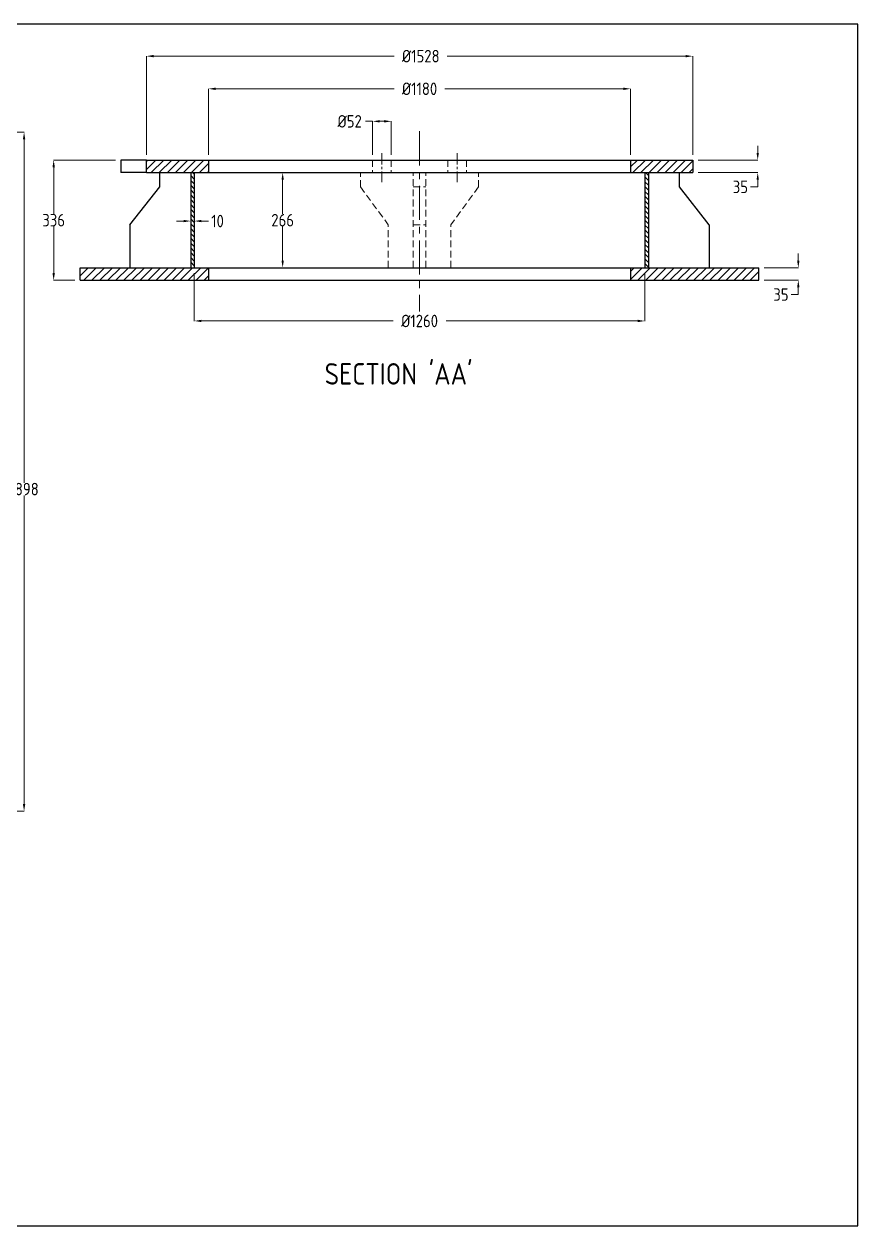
# Model space of a CAD drawing. Header units: millimetres. Extents: x 13251 to 35757, y 11509 to 19980.
# Drawn here: x 15671 to 18003, y 13126 to 16486 of the extents above; entities that cross this region are included whole.
import ezdxf

# ---------------------------------------------------------------- set-up
doc = ezdxf.new("R2010")
doc.units = ezdxf.units.MM
doc.linetypes.add('CENTER', pattern=[50.8, 31.75, -6.35, 6.35, -6.35])
doc.linetypes.add('HIDDEN', pattern=[9.525, 6.35, -3.175])
doc.styles.get("Standard").update_dxf_attribs({"font": 'dim.shx'})
doc.dimstyles.get("Standard").update_dxf_attribs({"dimtxt": 35, "dimasz": 20, "dimexe": 0.18, "dimexo": 15, "dimgap": 0.09, "dimtad": 0, "dimtih": 1, "dimtoh": 1, "dimdec": 0, "dimzin": 0, "dimdsep": 46, "dimtxsty": 'Standard', "dimcen": 0.09, "dimadec": 0, "dimazin": 0, "dimtfac": 1, "dimtdec": 0, "dimtofl": 0, "dimtmove": 0, "dimatfit": 3, "dimfxl": 1, "dimtolj": 1, "dimtzin": 0, "dimlwd": 5, "dimlwe": 5, "dimarcsym": 0})
pattern_1 = [(45, (4360.946, 3551.281), (-11.22532, 11.22532), [])]

# ---------------------------------------------------------------- blocks, each defined once
blk = doc.blocks.new('*D10')
at = {"color": 0, "lineweight": 5, "transparency": 16777216}
for p, q in [((15318.4, 16183.4), (15671.4, 16183.4)), ((15671.2, 16163.4), (15671.2, 15203.2)), ((15671.2, 14305.4), (15671.2, 15168)), ((15318.4, 14285.4), (15671.4, 14285.4))]:
    blk.add_line(p, q, dxfattribs=at)
at = {"color": 0, "transparency": 16777216}
for points in [[(15667.8, 16163.4), (15674.5, 16163.4), (15671.2, 16183.4)], [(15667.8, 14305.4), (15674.5, 14305.4), (15671.2, 14285.4)]]:
    blk.add_solid(points, dxfattribs=at)
at = {"layer": 'Defpoints', "color": 0, "transparency": 16777216}
for p in [(15303.4, 16183.4), (15303.4, 14285.4), (15671.2, 14285.4)]:
    blk.add_point(p, dxfattribs=at)
at = {"color": 0, "transparency": 16777216, "insert": (15671.2, 15185.6), "char_height": 35, "attachment_point": 5}
blk.add_mtext('\\A1;1898', dxfattribs=at)
blk = doc.blocks.new('*D11')
at = {"color": 0, "lineweight": 5, "transparency": 16777216}
for p, q in [((15927.1, 16105.4), (15753.7, 16105.4)), ((15753.9, 16085.4), (15753.9, 15955)), ((15753.9, 15789.4), (15753.9, 15919.8)), ((15813.2, 15769.4), (15753.7, 15769.4))]:
    blk.add_line(p, q, dxfattribs=at)
at = {"color": 0, "transparency": 16777216}
for points in [[(15750.6, 16085.4), (15757.2, 16085.4), (15753.9, 16105.4)], [(15750.6, 15789.4), (15757.2, 15789.4), (15753.9, 15769.4)]]:
    blk.add_solid(points, dxfattribs=at)
at = {"layer": 'Defpoints', "color": 0, "transparency": 16777216}
for p in [(15942.1, 16105.4), (15753.9, 15769.4), (15828.2, 15769.4)]:
    blk.add_point(p, dxfattribs=at)
at = {"color": 0, "transparency": 16777216, "insert": (15753.9, 15937.4), "char_height": 35, "attachment_point": 5}
blk.add_mtext('\\A1;336', dxfattribs=at)
blk = doc.blocks.new('*D12')
at = {"color": 0, "lineweight": 5, "transparency": 16777216}
for p, q in [((16117.2, 15934.9), (16097.2, 15934.9)), ((16137.2, 15922.4), (16137.2, 15934.7)), ((16147.2, 15922.4), (16147.2, 15934.7)), ((16167.2, 15934.9), (16187.2, 15934.9))]:
    blk.add_line(p, q, dxfattribs=at)
at = {"color": 0, "transparency": 16777216}
for points in [[(16117.2, 15938.3), (16117.2, 15931.6), (16137.2, 15934.9)], [(16167.2, 15938.3), (16167.2, 15931.6), (16147.2, 15934.9)]]:
    blk.add_solid(points, dxfattribs=at)
at = {"layer": 'Defpoints', "color": 0, "transparency": 16777216}
for p in [(16137.2, 15937.4), (16147.2, 15937.4), (16147.2, 15934.9)]:
    blk.add_point(p, dxfattribs=at)
at = {"color": 0, "transparency": 16777216, "insert": (16212.3, 15934.9), "char_height": 35, "attachment_point": 5}
blk.add_mtext('\\A1;10', dxfattribs=at)
blk = doc.blocks.new('*D13')
at = {"color": 0, "lineweight": 5, "transparency": 16777216}
for p, q in [((16369.5, 16070.4), (16394.5, 16070.4)), ((16394.3, 16050.4), (16394.3, 15955)), ((16394.3, 15824.4), (16394.3, 15919.8)), ((16365.3, 15804.4), (16394.5, 15804.4))]:
    blk.add_line(p, q, dxfattribs=at)
at = {"color": 0, "transparency": 16777216}
for points in [[(16391, 16050.4), (16397.7, 16050.4), (16394.3, 16070.4)], [(16391, 15824.4), (16397.7, 15824.4), (16394.3, 15804.4)]]:
    blk.add_solid(points, dxfattribs=at)
at = {"layer": 'Defpoints', "color": 0, "transparency": 16777216}
for p in [(16354.5, 16070.4), (16350.3, 15804.4), (16394.3, 15804.4)]:
    blk.add_point(p, dxfattribs=at)
at = {"color": 0, "transparency": 16777216, "insert": (16394.3, 15937.4), "char_height": 35, "attachment_point": 5}
blk.add_mtext('\\A1;266', dxfattribs=at)
blk = doc.blocks.new('*D14')
at = {"color": 0, "lineweight": 5, "transparency": 16777216}
for p, q in [((17722.9, 16125.4), (17722.9, 16145.4)), ((17556.2, 16105.4), (17723, 16105.4)), ((17556.2, 16070.4), (17723, 16070.4)), ((17722.9, 16030.4), (17702.9, 16030.4)), ((17722.9, 16050.4), (17722.9, 16030.4))]:
    blk.add_line(p, q, dxfattribs=at)
at = {"color": 0, "transparency": 16777216}
for points in [[(17719.5, 16125.4), (17726.2, 16125.4), (17722.9, 16105.4)], [(17719.5, 16050.4), (17726.2, 16050.4), (17722.9, 16070.4)]]:
    blk.add_solid(points, dxfattribs=at)
at = {"layer": 'Defpoints', "color": 0, "transparency": 16777216}
for p in [(17541.2, 16105.4), (17541.2, 16070.4), (17722.9, 16070.4)]:
    blk.add_point(p, dxfattribs=at)
at = {"color": 0, "transparency": 16777216, "insert": (17674.4, 16030.4), "char_height": 35, "attachment_point": 5}
blk.add_mtext('\\A1;35', dxfattribs=at)
blk = doc.blocks.new('*D15')
at = {"color": 0, "lineweight": 5, "transparency": 16777216}
for p, q in [((17836.4, 15824.4), (17836.4, 15844.4)), ((17741.2, 15804.4), (17836.5, 15804.4)), ((17741.2, 15769.4), (17836.5, 15769.4)), ((17836.4, 15729.4), (17816.4, 15729.4)), ((17836.4, 15749.4), (17836.4, 15729.4))]:
    blk.add_line(p, q, dxfattribs=at)
at = {"color": 0, "transparency": 16777216}
for points in [[(17833, 15824.4), (17839.7, 15824.4), (17836.4, 15804.4)], [(17833, 15749.4), (17839.7, 15749.4), (17836.4, 15769.4)]]:
    blk.add_solid(points, dxfattribs=at)
at = {"layer": 'Defpoints', "color": 0, "transparency": 16777216}
for p in [(17726.2, 15804.4), (17726.2, 15769.4), (17836.4, 15769.4)]:
    blk.add_point(p, dxfattribs=at)
at = {"color": 0, "transparency": 16777216, "insert": (17787.9, 15729.4), "char_height": 35, "attachment_point": 5}
blk.add_mtext('\\A1;35', dxfattribs=at)
blk = doc.blocks.new('*D16')
at = {"color": 0, "lineweight": 5, "transparency": 16777216}
for p, q in [((16013.2, 16120.4), (16013.2, 16396.1)), ((16033.2, 16395.9), (16706.3, 16395.9)), ((17521.2, 16395.9), (16854.8, 16395.9)), ((17541.2, 16120.4), (17541.2, 16396.1))]:
    blk.add_line(p, q, dxfattribs=at)
at = {"color": 0, "transparency": 16777216}
for points in [[(16033.2, 16399.2), (16033.2, 16392.6), (16013.2, 16395.9)], [(17521.2, 16399.2), (17521.2, 16392.6), (17541.2, 16395.9)]]:
    blk.add_solid(points, dxfattribs=at)
at = {"layer": 'Defpoints', "color": 0, "transparency": 16777216}
for p in [(17541.2, 16395.9), (16013.2, 16105.4), (17541.2, 16105.4)]:
    blk.add_point(p, dxfattribs=at)
at = {"color": 0, "transparency": 16777216, "insert": (16780.6, 16395.9), "char_height": 35, "attachment_point": 5}
blk.add_mtext('\\A1;%%C1528', dxfattribs=at)
blk = doc.blocks.new('*D25')
at = {"color": 0, "lineweight": 5, "transparency": 16777216}
for p, q in [((16646, 16213.7), (16626, 16213.7)), ((16646, 16120.4), (16646, 16213.9)), ((16678, 16213.7), (16666, 16213.7)), ((16698, 16120.4), (16698, 16213.9))]:
    blk.add_line(p, q, dxfattribs=at)
at = {"color": 0, "transparency": 16777216}
for points in [[(16666, 16217.1), (16666, 16210.4), (16646, 16213.7)], [(16678, 16217.1), (16678, 16210.4), (16698, 16213.7)]]:
    blk.add_solid(points, dxfattribs=at)
at = {"layer": 'Defpoints', "color": 0, "transparency": 16777216}
for p in [(16646, 16213.7), (16646, 16105.4), (16698, 16105.4)]:
    blk.add_point(p, dxfattribs=at)
at = {"color": 0, "transparency": 16777216, "insert": (16581.7, 16213.7), "char_height": 35, "attachment_point": 5}
blk.add_mtext('\\A1;%%C52', dxfattribs=at)
blk = doc.blocks.new('*D26')
at = {"color": 0, "lineweight": 5, "transparency": 16777216}
for p, q in [((16187.2, 16120.4), (16187.2, 16304.8)), ((16207.2, 16304.6), (16706.3, 16304.6)), ((17347.2, 16304.6), (16848.1, 16304.6)), ((17367.2, 16120.4), (17367.2, 16304.8))]:
    blk.add_line(p, q, dxfattribs=at)
at = {"color": 0, "transparency": 16777216}
for points in [[(16207.2, 16308), (16207.2, 16301.3), (16187.2, 16304.6)], [(17347.2, 16308), (17347.2, 16301.3), (17367.2, 16304.6)]]:
    blk.add_solid(points, dxfattribs=at)
at = {"layer": 'Defpoints', "color": 0, "transparency": 16777216}
for p in [(17367.2, 16304.6), (16187.2, 16105.4), (17367.2, 16105.4)]:
    blk.add_point(p, dxfattribs=at)
at = {"color": 0, "transparency": 16777216, "insert": (16777.2, 16304.6), "char_height": 35, "attachment_point": 5}
blk.add_mtext('\\A1;%%C1180', dxfattribs=at)
blk = doc.blocks.new('*D32')
at = {"color": 0, "lineweight": 5, "transparency": 16777216}
for p, q in [((16147.2, 15789.4), (16147.2, 15655.5)), ((17407.2, 15789.4), (17407.2, 15655.5)), ((16167.2, 15655.6), (16702.9, 15655.6)), ((17387.2, 15655.6), (16851.4, 15655.6))]:
    blk.add_line(p, q, dxfattribs=at)
at = {"color": 0, "transparency": 16777216}
for points in [[(16167.2, 15659), (16167.2, 15652.3), (16147.2, 15655.6)], [(17387.2, 15659), (17387.2, 15652.3), (17407.2, 15655.6)]]:
    blk.add_solid(points, dxfattribs=at)
at = {"layer": 'Defpoints', "color": 0, "transparency": 16777216}
for p in [(16147.2, 15804.4), (17407.2, 15804.4), (17407.2, 15655.6)]:
    blk.add_point(p, dxfattribs=at)
at = {"color": 0, "transparency": 16777216, "insert": (16777.2, 15655.6), "char_height": 35, "attachment_point": 5}
blk.add_mtext('\\A1;%%C1260', dxfattribs=at)

msp = doc.modelspace()

# ---------------------------------------------------------------- hatches: boundary and pattern name
at = {"lineweight": 5}
h = msp.add_hatch(dxfattribs=at)
h.set_pattern_fill('ANSI31', color=256, scale=5)
h.set_pattern_definition(pattern_1)
h.paths.add_polyline_path([(16187.2, 16070.4), (16187.2, 16105.4), (16013.2, 16105.4), (16013.2, 16070.4)])
h.paths.add_polyline_path([(17541.2, 16105.4), (17367.2, 16105.4), (17367.2, 16070.4), (17541.2, 16070.4)])
h = msp.add_hatch(dxfattribs=at)
h.set_pattern_fill('ANSI31', color=256, scale=3, angle=90)
h.set_pattern_definition([(135, (4360.946, 3551.281), (-6.735192, -6.735192), [])])
h.paths.add_polyline_path([(16137.2, 15804.4), (16147.2, 15804.4), (16147.2, 16070.4), (16137.2, 16070.4)])
h.paths.add_polyline_path([(17417.2, 16070.4), (17407.2, 16070.4), (17407.2, 15804.4), (17417.2, 15804.4)])
h = msp.add_hatch(dxfattribs=at)
h.set_pattern_fill('ANSI31', color=256, scale=5)
h.set_pattern_definition(pattern_1)
h.paths.add_polyline_path([(15828.2, 15804.4), (15828.2, 15769.4), (16187.2, 15769.4), (16187.2, 15804.4)])
h.paths.add_polyline_path([(17726.2, 15769.4), (17726.2, 15804.4), (17367.2, 15804.4), (17367.2, 15769.4)])

# ---------------------------------------------------------------- linework, layer by layer
at = {"linetype": 'CENTER', "lineweight": 5, "ltscale": 3}
msp.add_line((16777.2, 16185.8), (16777.2, 15681.7), dxfattribs=at)
for p, q in [((15942.1, 16105.4), (15942.1, 16070.4)), ((16013.2, 16105.4), (15942.1, 16105.4)), ((16013.2, 16105.4), (17541.2, 16105.4)), ((16013.2, 16070.4), (16013.2, 16105.4)), ((16187.2, 16105.4), (16187.2, 16070.4)), ((17367.2, 16105.4), (17367.2, 16070.4)), ((17541.2, 16105.4), (17541.2, 16070.4)), ((16013.2, 16070.4), (15942.1, 16070.4)), ((16013.2, 16070.4), (17541.2, 16070.4)), ((16050.7, 16030.4), (16050.7, 16070.4)), ((16137.2, 16070.4), (16137.2, 15804.4)), ((16147.2, 16070.4), (16147.2, 15804.4)), ((17407.2, 16070.4), (17407.2, 15804.4)), ((17417.2, 16070.4), (17417.2, 15804.4)), ((17503.7, 16030.4), (17503.7, 16070.4)), ((15966.8, 15924.4), (16050.7, 16030.4)), ((17587.5, 15924.4), (17503.7, 16030.4)), ((15966.8, 15924.4), (15966.8, 15804.4)), ((17587.5, 15924.4), (17587.5, 15804.4)), ((15828.2, 15769.4), (15828.2, 15804.4)), ((15828.2, 15804.4), (17726.2, 15804.4)), ((16187.2, 15804.4), (16187.2, 15769.4)), ((17367.2, 15804.4), (17367.2, 15769.4)), ((17726.2, 15769.4), (17726.2, 15804.4)), ((15828.2, 15769.4), (17726.2, 15769.4))]:
    msp.add_line(p, q)
at = {"linetype": 'HIDDEN', "lineweight": 5, "ltscale": 3}
for p, q in [((16646, 16105.4), (16646, 16070.4)), ((16698, 16105.4), (16698, 16070.4)), ((16856.4, 16105.4), (16856.4, 16070.4)), ((16908.4, 16105.4), (16908.4, 16070.4)), ((16612.2, 16030.4), (16612.2, 16070.4)), ((16759.7, 15804.4), (16759.7, 16070.4)), ((16794.7, 15804.4), (16794.7, 16070.4)), ((16942.2, 16030.4), (16942.2, 16070.4)), ((16612.2, 16030.4), (16689.7, 15924.4)), ((16759.7, 16030.4), (16794.7, 16030.4)), ((16942.2, 16030.4), (16864.7, 15924.4)), ((16689.7, 15804.4), (16689.7, 15924.4)), ((16759.7, 15924.4), (16794.7, 15924.4)), ((16864.7, 15804.4), (16864.7, 15924.4))]:
    msp.add_line(p, q, dxfattribs=at)
at = {"linetype": 'CENTER', "lineweight": 5}
for p, q in [((16672, 16124.3), (16672, 16043.2)), ((16882.4, 16124.3), (16882.4, 16043.2))]:
    msp.add_line(p, q, dxfattribs=at)
msp.add_lwpolyline([(13251.2, 13125.7), (18003.2, 13125.7), (18003.2, 16485.7), (13251.2, 16485.7)], close=True)

# ---------------------------------------------------------------- texts
at = {"insert": (16511.8, 15537.7), "char_height": 60, "attachment_point": 1}
msp.add_mtext_dynamic_manual_height_columns("SECTION 'AA'", width=1861.265, gutter_width=12.5, heights=[0], dxfattribs=at)

# ---------------------------------------------------------------- dimensions: what is measured, and where the dimension line sits
dim = msp.add_linear_dim(base=(17541.2, 16395.9), p1=(16013.2, 16105.4), p2=(17541.2, 16105.4), text='%%C<>', dimstyle='Standard')
dim.commit()
dim.dimension.update_dxf_attribs({"geometry": '*D16', "text_midpoint": (16780.6, 16395.9), "dimtype": 160})
for base, p1, p2, picture, middle in [((17367.2, 16304.6), (16187.2, 16105.4), (17367.2, 16105.4), '*D26', (16777.2, 16304.6)), ((16646, 16213.7), (16698, 16105.4), (16646, 16105.4), '*D25', (16581.7, 16213.7)), ((17407.2, 15655.6), (16147.2, 15804.4), (17407.2, 15804.4), '*D32', (16777.2, 15655.6))]:
    dim = msp.add_linear_dim(base=base, p1=p1, p2=p2, text='%%C<>', dimstyle='Standard')
    dim.commit()
    dim.dimension.update_dxf_attribs({"geometry": picture, "text_midpoint": middle})
dim = msp.add_linear_dim(base=(15671.2, 14285.4), p1=(15303.4, 16183.4), p2=(15303.4, 14285.4), angle=90, dimstyle='Standard')
dim.commit()
dim.dimension.update_dxf_attribs({"geometry": '*D10', "text_midpoint": (15671.2, 15185.6), "dimtype": 160})
for base, p1, p2, picture, middle in [((17722.9, 16070.4), (17541.2, 16105.4), (17541.2, 16070.4), '*D14', (17674.4, 16030.4)), ((15753.9, 15769.4), (15942.1, 16105.4), (15828.2, 15769.4), '*D11', (15753.9, 15937.4)), ((16394.3, 15804.4), (16354.5, 16070.4), (16350.3, 15804.4), '*D13', (16394.3, 15937.4)), ((17836.4, 15769.4), (17726.2, 15804.4), (17726.2, 15769.4), '*D15', (17787.9, 15729.4))]:
    dim = msp.add_linear_dim(base=base, p1=p1, p2=p2, angle=90, dimstyle='Standard')
    dim.commit()
    dim.dimension.update_dxf_attribs({"geometry": picture, "text_midpoint": middle})
dim = msp.add_linear_dim(base=(16147.2, 15934.9), p1=(16137.2, 15937.4), p2=(16147.2, 15937.4), dimstyle='Standard')
dim.commit()
dim.dimension.update_dxf_attribs({"geometry": '*D12', "text_midpoint": (16212.3, 15934.9)})

doc.saveas('drawing.dxf')
